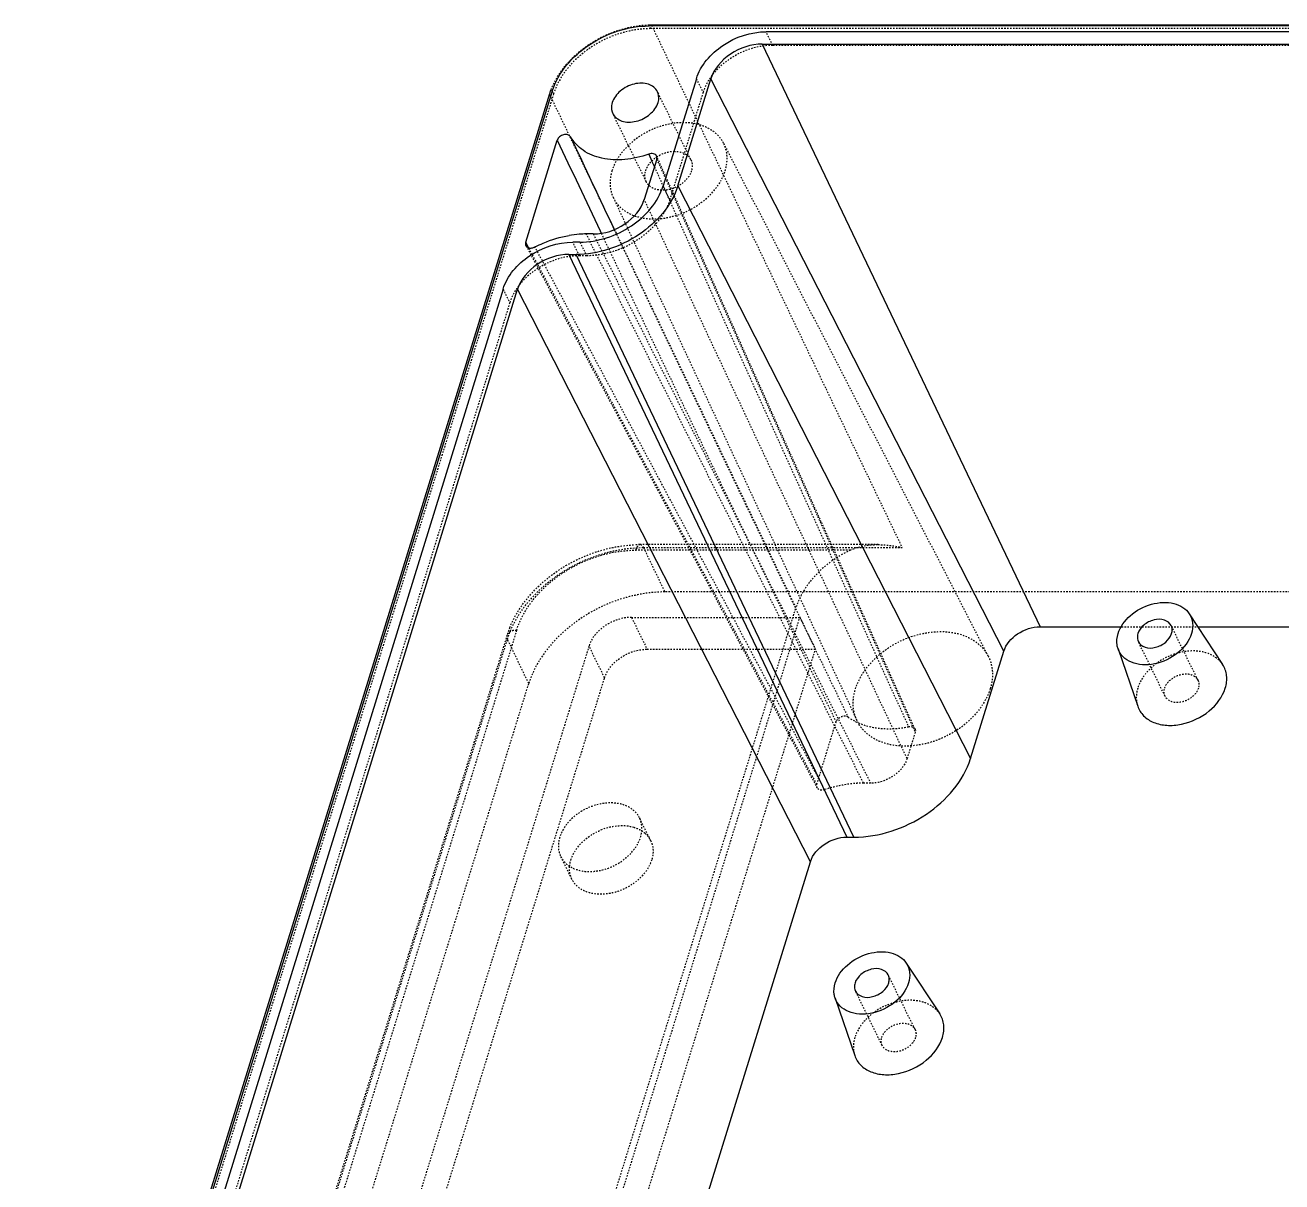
# Model space of a CAD drawing. Header units: millimetres. Extents: x 3202 to 5058, y 576 to 1424.
# Drawn here: x 3229 to 3315, y 1344.9 to 1424 of the extents above; entities that cross this region are included whole.
import ezdxf

# ---------------------------------------------------------------- set-up
doc = ezdxf.new("R2010")
doc.units = ezdxf.units.MM
doc.linetypes.add('HIDDEN', pattern=[0.2, 0.1, -0.1])
doc.layers.add('DEFAULT_2', color=8, linetype='HIDDEN')

msp = doc.modelspace()

# ---------------------------------------------------------------- linework, layer by layer
at = {"color": 7, "linetype": 'Continuous'}
for p, q in [((3472.176, 1423.964), (3271.684, 1423.964)), ((3472.348, 1424.018), (3271.843, 1424.018)), ((3361.39, 1423.565), (3279.681, 1423.565)), ((3279.42, 1422.719), (3298.424, 1382.869)), ((3279.42, 1422.719), (3361.129, 1422.719)), ((3274.912, 1420.353), (3272.645, 1413.016)), ((3273.639, 1413.016), (3275.906, 1420.353)), ((3295.934, 1381.191), (3275.906, 1420.353)), ((3264.866, 1419.319), (3231.561, 1311.541)), ((3265.056, 1419.5), (3231.753, 1311.733)), ((3263.244, 1409.165), (3265.403, 1416.152)), ((3272.205, 1414.843), (3271.352, 1412.083)), ((3271.652, 1415.195), (3271.796, 1414.877)), ((3271.796, 1414.877), (3271.879, 1414.695)), ((3271.879, 1414.695), (3272.045, 1414.326)), ((3273.639, 1413.016), (3293.666, 1373.854)), ((3267.863, 1409.733), (3267.38, 1409.733)), ((3268.333, 1409.945), (3268.406, 1409.791)), ((3263.345, 1408.977), (3263.244, 1409.165)), ((3263.441, 1408.801), (3263.345, 1408.977)), ((3266.945, 1409.177), (3266.462, 1409.177)), ((3266.201, 1408.332), (3285.206, 1368.481)), ((3266.201, 1408.332), (3266.684, 1408.332)), ((3285.689, 1368.481), (3266.684, 1408.332)), ((3261.693, 1405.966), (3237.332, 1327.133)), ((3238.326, 1327.133), (3262.687, 1405.966)), ((3282.715, 1366.804), (3262.687, 1405.966)), ((3308.621, 1383.756), (3310.906, 1380.288)), ((3298.424, 1382.869), (3303.997, 1382.869)), ((3309.206, 1382.869), (3333.863, 1382.869)), ((3293.666, 1373.854), (3295.934, 1381.191)), ((3303.749, 1381.365), (3305.095, 1377.436)), ((3285.206, 1368.481), (3285.689, 1368.481)), ((3265.278, 1310.379), (3282.715, 1366.804)), ((3289.272, 1359.865), (3291.556, 1356.396)), ((3284.399, 1357.474), (3285.745, 1353.545))]:
    msp.add_line(p, q, dxfattribs=at)
for centre, radius, start, end in [((3271.844, 1417.496), 6.522, 90.00336, 91.40217), ((3269.325, 1417.94), 4.667, 159.92916, 162.8137), ((5165.895, 2309.537), 2100.002, 205.17733, 205.364619), ((5272.603, 2358.666), 2216.557, 205.157635, 205.338829), ((3267.421, 1402.514), 7.22, 94.0882, 99.68138), ((3267.383, 1403.03), 6.704, 90.02577, 94.07856)]:
    msp.add_arc(centre, radius, start, end, dxfattribs=at)
for points, knots in [([(3265.056, 1419.5), (3265.453, 1420.785), (3266.978, 1422.497), (3269.506, 1423.71), (3270.97, 1423.964), (3271.684, 1423.964)], [0, 0, 0, 0, 0.480367, 0.745086, 1, 1, 1, 1]), ([(3274.912, 1420.353), (3275.198, 1421.277), (3276.635, 1422.905), (3278.645, 1423.565), (3279.681, 1423.565)], [0, 0, 0, 0, 0.483021, 1, 1, 1, 1]), ([(3279.42, 1422.719), (3278.657, 1422.719), (3277.176, 1422.233), (3276.116, 1421.034), (3275.906, 1420.353)], [0, 0, 0, 0, 0.516979, 1, 1, 1, 1]), ([(3272.252, 1419.467), (3272.194, 1419.584), (3272.015, 1419.803), (3271.625, 1420.002), (3271.153, 1420.071), (3270.47, 1419.986), (3269.689, 1419.595), (3269.255, 1419.024), (3269.16, 1418.717)], [0, 0, 0, 0, 0.102605, 0.213495, 0.336519, 0.470434, 0.748124, 1, 1, 1, 1]), ([(3272.292, 1418.717), (3272.312, 1418.782), (3272.368, 1419.029), (3272.334, 1419.3), (3272.252, 1419.467)], [0, 0, 0, 0, 0.26615, 1, 1, 1, 1]), ([(3269.16, 1418.717), (3269.14, 1418.653), (3269.084, 1418.406), (3269.118, 1418.135), (3269.2, 1417.968)], [0, 0, 0, 0, 0.26615, 1, 1, 1, 1]), ([(3269.2, 1417.968), (3269.258, 1417.85), (3269.437, 1417.632), (3269.827, 1417.432), (3270.298, 1417.363), (3270.982, 1417.449), (3271.762, 1417.84), (3272.197, 1418.41), (3272.292, 1418.717)], [0, 0, 0, 0, 0.102605, 0.213495, 0.336519, 0.470434, 0.748124, 1, 1, 1, 1]), ([(3266.305, 1416.385), (3266.267, 1416.453), (3266.106, 1416.56), (3265.82, 1416.542), (3265.555, 1416.407), (3265.43, 1416.241), (3265.403, 1416.152)], [0, 0, 0, 0, 0.211994, 0.469036, 0.747572, 1, 1, 1, 1]), ([(3271.652, 1415.195), (3271.125, 1415.002), (3270.06, 1414.752), (3268.493, 1414.82), (3267.153, 1415.347), (3266.513, 1416.016), (3266.305, 1416.385)], [0, 0, 0, 0, 0.284936, 0.548796, 0.785115, 1, 1, 1, 1]), ([(3272.196, 1415.058), (3272.158, 1415.139), (3271.966, 1415.266), (3271.756, 1415.234), (3271.652, 1415.195)], [0, 0, 0, 0, 0.445672, 1, 1, 1, 1]), ([(3273.639, 1413.016), (3273.222, 1411.667), (3271.622, 1409.871), (3268.969, 1408.599), (3267.433, 1408.332), (3266.684, 1408.332)], [0, 0, 0, 0, 0.48037, 0.745085, 1, 1, 1, 1]), ([(3266.945, 1409.177), (3267.559, 1409.177), (3268.818, 1409.396), (3270.992, 1410.439), (3272.303, 1411.911), (3272.645, 1413.016)], [0, 0, 0, 0, 0.254915, 0.51963, 1, 1, 1, 1]), ([(3267.863, 1409.733), (3268.621, 1409.733), (3270.091, 1410.216), (3271.143, 1411.407), (3271.352, 1412.083)], [0, 0, 0, 0, 0.516979, 1, 1, 1, 1]), ([(3263.875, 1408.846), (3264.06, 1408.941), (3264.804, 1409.29), (3265.601, 1409.529), (3266.206, 1409.632)], [0, 0, 0, 0, 0.252954, 1, 1, 1, 1]), ([(3261.693, 1405.966), (3261.979, 1406.89), (3263.417, 1408.517), (3265.427, 1409.177), (3266.462, 1409.177)], [0, 0, 0, 0, 0.483021, 1, 1, 1, 1]), ([(3263.261, 1408.931), (3263.295, 1408.871), (3263.428, 1408.771), (3263.587, 1408.767), (3263.668, 1408.779)], [0, 0, 0, 0, 0.456504, 1, 1, 1, 1]), ([(3266.201, 1408.332), (3265.438, 1408.332), (3263.957, 1407.846), (3262.898, 1406.647), (3262.687, 1405.966)], [0, 0, 0, 0, 0.516979, 1, 1, 1, 1]), ([(3303.754, 1382.4), (3303.9, 1382.873), (3304.558, 1383.759), (3305.75, 1384.391), (3306.807, 1384.565), (3307.551, 1384.498), (3308.189, 1384.237), (3308.508, 1383.928), (3308.621, 1383.757)], [0, 0, 0, 0, 0.249376, 0.525087, 0.659365, 0.783842, 0.896586, 1, 1, 1, 1]), ([(3307.386, 1382.951), (3307.299, 1383.127), (3306.904, 1383.415), (3306.177, 1383.381), (3305.503, 1383.046), (3305.182, 1382.626), (3305.113, 1382.4)], [0, 0, 0, 0, 0.210611, 0.466858, 0.746424, 1, 1, 1, 1]), ([(3307.415, 1382.4), (3307.43, 1382.447), (3307.471, 1382.629), (3307.446, 1382.828), (3307.386, 1382.951)], [0, 0, 0, 0, 0.26615, 1, 1, 1, 1]), ([(3308.621, 1383.757), (3308.745, 1383.569), (3308.907, 1383.109), (3308.845, 1382.631), (3308.774, 1382.4)], [0, 0, 0, 0, 0.482583, 1, 1, 1, 1]), ([(3295.934, 1381.191), (3296.083, 1381.674), (3296.834, 1382.524), (3297.884, 1382.869), (3298.424, 1382.869)], [0, 0, 0, 0, 0.483021, 1, 1, 1, 1]), ([(3303.749, 1381.365), (3303.722, 1381.444), (3303.637, 1381.784), (3303.676, 1382.147), (3303.754, 1382.4)], [0, 0, 0, 0, 0.240526, 1, 1, 1, 1]), ([(3308.774, 1382.4), (3308.616, 1381.889), (3307.881, 1380.947), (3306.569, 1380.327), (3305.438, 1380.231), (3304.676, 1380.388), (3304.066, 1380.769), (3303.819, 1381.161), (3303.749, 1381.365)], [0, 0, 0, 0, 0.254186, 0.533615, 0.666954, 0.78838, 0.897569, 1, 1, 1, 1]), ([(3305.113, 1382.4), (3305.098, 1382.352), (3305.057, 1382.171), (3305.082, 1381.972), (3305.142, 1381.849)], [0, 0, 0, 0, 0.26615, 1, 1, 1, 1]), ([(3305.142, 1381.849), (3305.229, 1381.673), (3305.624, 1381.385), (3306.351, 1381.419), (3307.025, 1381.754), (3307.346, 1382.174), (3307.415, 1382.4)], [0, 0, 0, 0, 0.210611, 0.466858, 0.746424, 1, 1, 1, 1]), ([(3311.088, 1378.67), (3311.173, 1378.945), (3311.246, 1379.515), (3311.054, 1380.063), (3310.906, 1380.287)], [0, 0, 0, 0, 0.517503, 1, 1, 1, 1]), ([(3305.095, 1377.435), (3305.179, 1377.192), (3305.474, 1376.725), (3306.201, 1376.27), (3307.11, 1376.084), (3308.459, 1376.199), (3310.023, 1376.938), (3310.9, 1378.061), (3311.088, 1378.67)], [0, 0, 0, 0, 0.10243, 0.211623, 0.333056, 0.466397, 0.745824, 1, 1, 1, 1]), ([(3285.689, 1368.481), (3286.548, 1368.481), (3288.31, 1368.787), (3291.353, 1370.247), (3293.189, 1372.308), (3293.666, 1373.854)], [0, 0, 0, 0, 0.254915, 0.51963, 1, 1, 1, 1]), ([(3282.715, 1366.804), (3282.864, 1367.287), (3283.615, 1368.137), (3284.665, 1368.481), (3285.206, 1368.481)], [0, 0, 0, 0, 0.483021, 1, 1, 1, 1]), ([(3284.404, 1358.508), (3284.551, 1358.982), (3285.209, 1359.868), (3286.401, 1360.499), (3287.457, 1360.673), (3288.202, 1360.607), (3288.839, 1360.345), (3289.158, 1360.037), (3289.271, 1359.865)], [0, 0, 0, 0, 0.249376, 0.525087, 0.659365, 0.783842, 0.896586, 1, 1, 1, 1]), ([(3289.271, 1359.865), (3289.395, 1359.677), (3289.557, 1359.217), (3289.496, 1358.739), (3289.424, 1358.508)], [0, 0, 0, 0, 0.482583, 1, 1, 1, 1]), ([(3288.036, 1359.059), (3287.95, 1359.235), (3287.554, 1359.523), (3286.827, 1359.489), (3286.153, 1359.154), (3285.833, 1358.734), (3285.763, 1358.508)], [0, 0, 0, 0, 0.210611, 0.466858, 0.746424, 1, 1, 1, 1]), ([(3288.066, 1358.508), (3288.08, 1358.556), (3288.122, 1358.737), (3288.097, 1358.937), (3288.036, 1359.059)], [0, 0, 0, 0, 0.26615, 1, 1, 1, 1]), ([(3284.399, 1357.474), (3284.372, 1357.553), (3284.288, 1357.892), (3284.326, 1358.256), (3284.404, 1358.508)], [0, 0, 0, 0, 0.240526, 1, 1, 1, 1]), ([(3289.424, 1358.508), (3289.266, 1357.998), (3288.531, 1357.055), (3287.22, 1356.436), (3286.089, 1356.34), (3285.326, 1356.496), (3284.717, 1356.878), (3284.469, 1357.27), (3284.399, 1357.474)], [0, 0, 0, 0, 0.254186, 0.533615, 0.666954, 0.78838, 0.897569, 1, 1, 1, 1]), ([(3285.763, 1358.508), (3285.748, 1358.461), (3285.707, 1358.279), (3285.732, 1358.08), (3285.792, 1357.957)], [0, 0, 0, 0, 0.26615, 1, 1, 1, 1]), ([(3285.792, 1357.957), (3285.879, 1357.781), (3286.274, 1357.493), (3287.001, 1357.527), (3287.676, 1357.862), (3287.996, 1358.283), (3288.066, 1358.508)], [0, 0, 0, 0, 0.210611, 0.466858, 0.746424, 1, 1, 1, 1]), ([(3291.738, 1354.779), (3291.823, 1355.054), (3291.897, 1355.624), (3291.704, 1356.172), (3291.556, 1356.396)], [0, 0, 0, 0, 0.517503, 1, 1, 1, 1]), ([(3285.745, 1353.543), (3285.829, 1353.3), (3286.124, 1352.833), (3286.851, 1352.379), (3287.761, 1352.192), (3289.11, 1352.307), (3290.674, 1353.046), (3291.55, 1354.17), (3291.738, 1354.779)], [0, 0, 0, 0, 0.10243, 0.211623, 0.333056, 0.466397, 0.745824, 1, 1, 1, 1])]:
    msp.add_open_spline(points, degree=3, knots=knots, dxfattribs=at)
for points in [[(3272.205, 1414.843), (3272.227, 1414.912), (3272.226, 1414.993), (3272.196, 1415.058)], [(3263.243, 1409.164), (3263.22, 1409.09), (3263.223, 1408.999), (3263.261, 1408.931)], [(3263.668, 1408.779), (3263.74, 1408.79), (3263.811, 1408.813), (3263.875, 1408.846)]]:
    msp.add_open_spline(points, degree=3, dxfattribs=at)
at = {"layer": 'DEFAULT_2', "color": 8, "linetype": 'HIDDEN'}
for p, q in [((3271.775, 1423.777), (3271.684, 1423.964)), ((3472.268, 1423.777), (3271.775, 1423.777)), ((3271.843, 1424.018), (3288.983, 1388.284)), ((3280.138, 1422.632), (3279.681, 1423.565)), ((3361.847, 1422.632), (3280.138, 1422.632)), ((3274.912, 1420.353), (3275.37, 1419.42)), ((3265.147, 1419.314), (3231.845, 1311.547)), ((3281.723, 1384.176), (3264.866, 1419.319)), ((3265.056, 1419.5), (3265.147, 1419.314)), ((3274.54, 1414.804), (3272.252, 1419.466)), ((3275.37, 1419.42), (3273.102, 1412.083)), ((3271.488, 1413.306), (3269.2, 1417.968)), ((3276.768, 1415.947), (3294.866, 1380.873)), ((3272.045, 1414.326), (3272.64, 1413.012)), ((3273.102, 1412.083), (3272.645, 1413.016)), ((3269.221, 1412.243), (3285.89, 1376.468)), ((3289.321, 1373.854), (3271.352, 1412.083)), ((3286.348, 1372.177), (3267.38, 1409.733)), ((3267.863, 1409.733), (3286.831, 1372.177)), ((3268.406, 1409.791), (3268.577, 1409.43)), ((3269.445, 1409.728), (3269.295, 1410.045)), ((3263.519, 1408.655), (3263.441, 1408.801)), ((3266.92, 1408.245), (3266.462, 1409.177)), ((3266.945, 1409.177), (3267.403, 1408.245)), ((3263.697, 1408.325), (3263.519, 1408.655)), ((3267.403, 1408.245), (3266.92, 1408.245)), ((3261.693, 1405.966), (3262.151, 1405.033)), ((3262.151, 1405.033), (3237.79, 1326.2)), ((3285.44, 1388.109), (3270.758, 1388.109)), ((3287.348, 1388.487), (3271.063, 1388.487)), ((3271.298, 1388.284), (3272.753, 1385.251)), ((3271.298, 1388.284), (3288.983, 1388.284)), ((3511.311, 1385.251), (3272.753, 1385.251)), ((3247.778, 1274.329), (3281.723, 1384.176)), ((3247.496, 1271.886), (3281.99, 1383.51)), ((3270.477, 1383.51), (3271.544, 1381.335)), ((3270.477, 1383.51), (3281.99, 1383.51)), ((3281.99, 1383.51), (3283.058, 1381.335)), ((3309.216, 1379.221), (3307.386, 1382.95)), ((3261.968, 1382.3), (3236.137, 1298.711)), ((3262.618, 1382.627), (3236.458, 1297.973)), ((3303.997, 1382.869), (3309.206, 1382.869)), ((3229.008, 1275.271), (3261.996, 1382.019)), ((3267.569, 1381.552), (3234.285, 1273.845)), ((3248.563, 1269.711), (3283.058, 1381.335)), ((3263.45, 1378.986), (3261.996, 1382.019)), ((3268.637, 1379.377), (3267.569, 1381.552)), ((3271.544, 1381.335), (3283.058, 1381.335)), ((3306.972, 1378.119), (3305.142, 1381.849)), ((3230.407, 1272.059), (3263.45, 1378.986)), ((3235.353, 1271.669), (3268.637, 1379.377)), ((3283.151, 1372.088), (3284.471, 1376.361)), ((3289.878, 1375.657), (3289.321, 1373.854)), ((3286.831, 1372.177), (3286.348, 1372.177)), ((3271.787, 1368.246), (3271.025, 1369.8)), ((3266.401, 1365.602), (3265.638, 1367.156)), ((3289.867, 1355.329), (3288.036, 1359.059)), ((3287.622, 1354.228), (3285.792, 1357.958))]:
    msp.add_line(p, q, dxfattribs=at)
for points in [[(3289.871, 1375.87), (3283.454, 1390.057), (3277.467, 1403.333), (3272.196, 1415.058)], [(3263.261, 1408.931), (3269.215, 1397.892), (3275.958, 1385.334), (3283.166, 1371.859)]]:
    msp.add_lwpolyline(points, dxfattribs=at)
for centre, radius, start, end in [((14762.821, 6573.85), 12595.619, 204.1789234, 204.3744632), ((18900.929, 8484.731), 17153.794, 204.3465052, 204.4821334), ((7739.174, 3532.7), 4948.281, 205.406161, 205.830465), ((-5426.188, -3252.878), 9861.484, 27.9665826, 28.2110269), ((6843.624, 3107.359), 3957.767, 205.404863, 205.936025), ((-4279.468, -2664.361), 8572.404, 28.090487, 28.3653841), ((3271.063, 1379.821), 8.667, 90.00259, 92.2233), ((3268.224, 1380.364), 6.549, 157.92831, 162.79965)]:
    msp.add_arc(centre, radius, start, end, dxfattribs=at)
msp.add_ellipse((3287.25, 1384.173), major_axis=(5.387, 2.642), ratio=0.721837, start_param=1.552878, end_param=2.544351, dxfattribs=at)
for points, knots in [([(3271.684, 1424.016), (3270.967, 1423.998), (3269.504, 1423.725), (3266.956, 1422.5), (3265.408, 1420.819), (3264.941, 1419.541)], [0, 0, 0, 0, 0.254491, 0.517807, 1, 1, 1, 1]), ([(3271.775, 1423.777), (3271.062, 1423.777), (3269.598, 1423.523), (3267.069, 1422.311), (3265.544, 1420.598), (3265.147, 1419.314)], [0, 0, 0, 0, 0.254914, 0.519633, 1, 1, 1, 1]), ([(3280.138, 1422.632), (3279.103, 1422.632), (3277.093, 1421.972), (3275.655, 1420.345), (3275.37, 1419.42)], [0, 0, 0, 0, 0.516979, 1, 1, 1, 1]), ([(3276.767, 1415.948), (3276.619, 1416.234), (3276.169, 1416.765), (3275.199, 1417.244), (3274.036, 1417.403), (3272.356, 1417.182), (3270.439, 1416.213), (3269.375, 1414.81), (3269.141, 1414.055)], [0, 0, 0, 0, 0.102723, 0.213903, 0.337163, 0.471142, 0.748558, 1, 1, 1, 1]), ([(3276.886, 1414.055), (3276.984, 1414.374), (3277.081, 1415.027), (3276.91, 1415.671), (3276.767, 1415.948)], [0, 0, 0, 0, 0.517456, 1, 1, 1, 1]), ([(3271.727, 1414.567), (3271.759, 1414.608), (3271.899, 1414.769), (3272.064, 1414.907), (3272.198, 1414.997)], [0, 0, 0, 0, 0.243595, 1, 1, 1, 1]), ([(3272.198, 1414.997), (3272.286, 1415.056), (3272.647, 1415.265), (3273.067, 1415.378), (3273.377, 1415.386)], [0, 0, 0, 0, 0.255427, 1, 1, 1, 1]), ([(3273.377, 1415.386), (3273.62, 1415.393), (3274.086, 1415.322), (3274.448, 1414.992), (3274.54, 1414.805)], [0, 0, 0, 0, 0.537819, 1, 1, 1, 1]), ([(3274.54, 1414.805), (3274.567, 1414.75), (3274.655, 1414.51), (3274.636, 1414.239), (3274.58, 1414.055)], [0, 0, 0, 0, 0.241157, 1, 1, 1, 1]), ([(3269.141, 1414.055), (3269.047, 1413.751), (3268.952, 1413.129), (3269.096, 1412.51), (3269.221, 1412.241)], [0, 0, 0, 0, 0.51725, 1, 1, 1, 1]), ([(3269.221, 1412.241), (3269.359, 1411.947), (3269.792, 1411.395), (3270.755, 1410.888), (3271.923, 1410.707), (3273.621, 1410.909), (3275.567, 1411.874), (3276.65, 1413.292), (3276.886, 1414.055)], [0, 0, 0, 0, 0.102565, 0.213183, 0.335962, 0.469795, 0.747798, 1, 1, 1, 1]), ([(3271.488, 1413.306), (3271.461, 1413.361), (3271.372, 1413.6), (3271.391, 1413.871), (3271.448, 1414.055)], [0, 0, 0, 0, 0.241157, 1, 1, 1, 1]), ([(3271.448, 1414.055), (3271.462, 1414.1), (3271.529, 1414.283), (3271.634, 1414.451), (3271.727, 1414.567)], [0, 0, 0, 0, 0.238015, 1, 1, 1, 1]), ([(3274.58, 1414.055), (3274.485, 1413.748), (3274.05, 1413.178), (3273.269, 1412.787), (3272.586, 1412.701), (3272.115, 1412.77), (3271.724, 1412.97), (3271.546, 1413.188), (3271.488, 1413.306)], [0, 0, 0, 0, 0.251856, 0.529535, 0.663456, 0.786483, 0.897382, 1, 1, 1, 1]), ([(3273.102, 1412.083), (3272.761, 1410.978), (3271.449, 1409.506), (3269.275, 1408.463), (3268.017, 1408.245), (3267.403, 1408.245)], [0, 0, 0, 0, 0.48037, 0.745085, 1, 1, 1, 1]), ([(3266.92, 1408.245), (3265.884, 1408.245), (3263.874, 1407.585), (3262.437, 1405.958), (3262.151, 1405.033)], [0, 0, 0, 0, 0.516979, 1, 1, 1, 1]), ([(3261.996, 1382.019), (3262.55, 1383.824), (3264.689, 1386.232), (3268.24, 1387.933), (3270.296, 1388.286), (3271.298, 1388.284)], [0, 0, 0, 0, 0.480435, 0.745062, 1, 1, 1, 1]), ([(3262.155, 1382.825), (3262.807, 1384.434), (3264.764, 1386.541), (3267.992, 1388.092), (3269.823, 1388.446), (3270.727, 1388.481)], [0, 0, 0, 0, 0.486415, 0.746529, 1, 1, 1, 1]), ([(3262.618, 1382.627), (3263.106, 1384.205), (3264.979, 1386.307), (3268.084, 1387.797), (3269.882, 1388.109), (3270.758, 1388.109)], [0, 0, 0, 0, 0.480367, 0.745086, 1, 1, 1, 1]), ([(3271.063, 1388.487), (3271.033, 1388.487), (3270.944, 1388.457), (3270.834, 1388.317), (3270.782, 1388.187), (3270.758, 1388.109)], [0, 0, 0, 0, 0.176658, 0.522118, 1, 1, 1, 1]), ([(3271.298, 1388.284), (3271.283, 1388.314), (3271.231, 1388.404), (3271.135, 1388.487), (3271.063, 1388.487)], [0, 0, 0, 0, 0.319923, 1, 1, 1, 1]), ([(3272.753, 1385.251), (3271.751, 1385.251), (3269.697, 1384.895), (3266.148, 1383.193), (3264.008, 1380.79), (3263.45, 1378.986)], [0, 0, 0, 0, 0.254914, 0.519633, 1, 1, 1, 1]), ([(3270.477, 1383.51), (3269.845, 1383.51), (3268.62, 1383.108), (3267.743, 1382.116), (3267.569, 1381.552)], [0, 0, 0, 0, 0.516979, 1, 1, 1, 1]), ([(3261.968, 1382.3), (3261.947, 1382.234), (3261.951, 1382.132), (3261.985, 1382.043), (3261.996, 1382.019)], [0, 0, 0, 0, 0.728583, 1, 1, 1, 1]), ([(3262.618, 1382.627), (3262.472, 1382.627), (3262.212, 1382.597), (3262, 1382.404), (3261.968, 1382.301)], [0, 0, 0, 0, 0.573509, 1, 1, 1, 1]), ([(3285.796, 1378.623), (3286.073, 1379.521), (3287.34, 1381.19), (3289.619, 1382.342), (3291.618, 1382.605), (3293.002, 1382.415), (3294.155, 1381.845), (3294.69, 1381.213), (3294.866, 1380.872)], [0, 0, 0, 0, 0.251428, 0.528858, 0.662837, 0.786089, 0.897267, 1, 1, 1, 1]), ([(3268.637, 1379.377), (3268.811, 1379.94), (3269.687, 1380.933), (3270.913, 1381.335), (3271.544, 1381.335)], [0, 0, 0, 0, 0.483021, 1, 1, 1, 1]), ([(3310.906, 1380.287), (3310.771, 1380.492), (3310.391, 1380.86), (3309.631, 1381.173), (3308.743, 1381.252), (3307.483, 1381.045), (3306.06, 1380.292), (3305.275, 1379.235), (3305.101, 1378.67)], [0, 0, 0, 0, 0.1034, 0.216121, 0.340585, 0.474859, 0.750607, 1, 1, 1, 1]), ([(3294.866, 1380.872), (3295.036, 1380.544), (3295.238, 1379.778), (3295.123, 1379.002), (3295.006, 1378.623)], [0, 0, 0, 0, 0.482508, 1, 1, 1, 1]), ([(3306.943, 1378.67), (3307.013, 1378.896), (3307.333, 1379.316), (3308.007, 1379.651), (3308.734, 1379.685), (3309.13, 1379.397), (3309.216, 1379.221)], [0, 0, 0, 0, 0.253557, 0.533112, 0.789368, 1, 1, 1, 1]), ([(3285.89, 1376.468), (3285.741, 1376.788), (3285.57, 1377.523), (3285.684, 1378.262), (3285.796, 1378.623)], [0, 0, 0, 0, 0.482697, 1, 1, 1, 1]), ([(3295.006, 1378.623), (3294.726, 1377.715), (3293.437, 1376.029), (3291.122, 1374.881), (3289.102, 1374.641), (3287.713, 1374.857), (3286.568, 1375.461), (3286.053, 1376.118), (3285.89, 1376.468)], [0, 0, 0, 0, 0.252192, 0.53021, 0.66404, 0.786809, 0.897423, 1, 1, 1, 1]), ([(3305.101, 1378.67), (3305.068, 1378.565), (3304.972, 1378.161), (3304.996, 1377.724), (3305.095, 1377.435)], [0, 0, 0, 0, 0.264448, 1, 1, 1, 1]), ([(3306.972, 1378.119), (3306.952, 1378.16), (3306.887, 1378.336), (3306.901, 1378.535), (3306.943, 1378.67)], [0, 0, 0, 0, 0.241157, 1, 1, 1, 1]), ([(3309.246, 1378.67), (3309.176, 1378.444), (3308.856, 1378.024), (3308.181, 1377.689), (3307.454, 1377.655), (3307.059, 1377.943), (3306.972, 1378.119)], [0, 0, 0, 0, 0.253557, 0.533112, 0.789368, 1, 1, 1, 1]), ([(3309.216, 1379.221), (3309.236, 1379.181), (3309.301, 1379.005), (3309.287, 1378.805), (3309.246, 1378.67)], [0, 0, 0, 0, 0.241157, 1, 1, 1, 1]), ([(3285.29, 1376.686), (3285.162, 1376.775), (3284.786, 1376.761), (3284.521, 1376.518), (3284.471, 1376.361)], [0, 0, 0, 0, 0.486806, 1, 1, 1, 1]), ([(3285.29, 1376.686), (3285.836, 1376.304), (3287.231, 1375.813), (3288.681, 1375.888), (3289.423, 1376.037)], [0, 0, 0, 0, 0.467991, 1, 1, 1, 1]), ([(3289.423, 1376.037), (3289.514, 1376.055), (3289.692, 1376.057), (3289.839, 1375.939), (3289.87, 1375.87)], [0, 0, 0, 0, 0.547722, 1, 1, 1, 1]), ([(3289.321, 1373.854), (3289.172, 1373.371), (3288.421, 1372.521), (3287.372, 1372.177), (3286.831, 1372.177)], [0, 0, 0, 0, 0.483021, 1, 1, 1, 1]), ([(3283.684, 1371.729), (3283.585, 1371.696), (3283.387, 1371.67), (3283.206, 1371.785), (3283.166, 1371.86)], [0, 0, 0, 0, 0.55168, 1, 1, 1, 1]), ([(3286.348, 1372.177), (3286.128, 1372.177), (3285.226, 1372.137), (3284.333, 1371.945), (3283.684, 1371.729)], [0, 0, 0, 0, 0.242884, 1, 1, 1, 1]), ([(3271.024, 1369.801), (3270.922, 1370.008), (3270.607, 1370.394), (3269.917, 1370.746), (3269.085, 1370.867), (3267.88, 1370.716), (3266.502, 1370.026), (3265.736, 1369.02), (3265.568, 1368.478)], [0, 0, 0, 0, 0.102637, 0.213535, 0.336557, 0.470466, 0.748178, 1, 1, 1, 1]), ([(3266.331, 1366.924), (3266.583, 1367.74), (3267.654, 1368.778), (3269.31, 1369.314), (3270.224, 1369.282), (3270.627, 1369.162)], [0, 0, 0, 0, 0.492034, 0.757809, 1, 1, 1, 1]), ([(3270.627, 1369.162), (3270.676, 1369.148), (3270.862, 1369.086), (3271.04, 1369.001), (3271.164, 1368.923)], [0, 0, 0, 0, 0.257816, 1, 1, 1, 1]), ([(3271.095, 1368.478), (3271.163, 1368.7), (3271.232, 1369.155), (3271.12, 1369.606), (3271.024, 1369.801)], [0, 0, 0, 0, 0.517366, 1, 1, 1, 1]), ([(3265.568, 1368.478), (3265.5, 1368.256), (3265.431, 1367.801), (3265.543, 1367.35), (3265.639, 1367.155)], [0, 0, 0, 0, 0.517366, 1, 1, 1, 1]), ([(3265.639, 1367.155), (3265.741, 1366.948), (3266.056, 1366.562), (3266.746, 1366.21), (3267.578, 1366.089), (3268.783, 1366.24), (3270.161, 1366.93), (3270.927, 1367.936), (3271.095, 1368.478)], [0, 0, 0, 0, 0.102637, 0.213535, 0.336557, 0.470466, 0.748178, 1, 1, 1, 1]), ([(3271.787, 1368.247), (3271.882, 1368.052), (3271.995, 1367.601), (3271.926, 1367.146), (3271.857, 1366.924)], [0, 0, 0, 0, 0.482649, 1, 1, 1, 1]), ([(3271.857, 1366.924), (3271.69, 1366.382), (3270.924, 1365.376), (3269.546, 1364.686), (3268.34, 1364.535), (3267.509, 1364.656), (3266.819, 1365.008), (3266.503, 1365.394), (3266.402, 1365.601)], [0, 0, 0, 0, 0.251808, 0.529511, 0.663424, 0.786449, 0.897354, 1, 1, 1, 1]), ([(3266.402, 1365.601), (3266.369, 1365.668), (3266.254, 1365.95), (3266.224, 1366.263), (3266.245, 1366.491)], [0, 0, 0, 0, 0.245284, 1, 1, 1, 1]), ([(3291.556, 1356.396), (3291.421, 1356.6), (3291.042, 1356.969), (3290.281, 1357.281), (3289.393, 1357.361), (3288.133, 1357.153), (3286.711, 1356.4), (3285.926, 1355.343), (3285.751, 1354.779)], [0, 0, 0, 0, 0.1034, 0.216121, 0.340585, 0.474859, 0.750607, 1, 1, 1, 1]), ([(3287.593, 1354.779), (3287.663, 1355.004), (3287.983, 1355.425), (3288.657, 1355.76), (3289.384, 1355.794), (3289.78, 1355.506), (3289.867, 1355.33)], [0, 0, 0, 0, 0.253557, 0.533112, 0.789368, 1, 1, 1, 1]), ([(3285.751, 1354.779), (3285.719, 1354.674), (3285.622, 1354.27), (3285.646, 1353.832), (3285.745, 1353.543)], [0, 0, 0, 0, 0.264448, 1, 1, 1, 1]), ([(3287.623, 1354.228), (3287.603, 1354.268), (3287.537, 1354.444), (3287.551, 1354.643), (3287.593, 1354.779)], [0, 0, 0, 0, 0.241157, 1, 1, 1, 1]), ([(3289.896, 1354.779), (3289.826, 1354.553), (3289.506, 1354.133), (3288.832, 1353.798), (3288.105, 1353.764), (3287.709, 1354.052), (3287.623, 1354.228)], [0, 0, 0, 0, 0.253557, 0.533112, 0.789368, 1, 1, 1, 1]), ([(3289.867, 1355.33), (3289.886, 1355.289), (3289.952, 1355.113), (3289.938, 1354.914), (3289.896, 1354.779)], [0, 0, 0, 0, 0.241157, 1, 1, 1, 1])]:
    msp.add_open_spline(points, degree=3, knots=knots, dxfattribs=at)
for points in [[(3285.44, 1388.109), (3286.021, 1388.384), (3286.689, 1388.487), (3287.332, 1388.487)], [(3287.332, 1388.487), (3287.886, 1388.487), (3288.443, 1388.412), (3288.983, 1388.284)], [(3289.87, 1375.87), (3289.9, 1375.805), (3289.899, 1375.725), (3289.878, 1375.657)], [(3283.166, 1371.86), (3283.13, 1371.927), (3283.129, 1372.015), (3283.151, 1372.088)], [(3271.164, 1368.923), (3271.247, 1368.871), (3271.327, 1368.812), (3271.401, 1368.747)], [(3271.401, 1368.747), (3271.559, 1368.608), (3271.694, 1368.436), (3271.787, 1368.247)], [(3266.245, 1366.491), (3266.258, 1366.638), (3266.287, 1366.783), (3266.331, 1366.924)]]:
    msp.add_open_spline(points, degree=3, dxfattribs=at)

doc.saveas('drawing.dxf')
